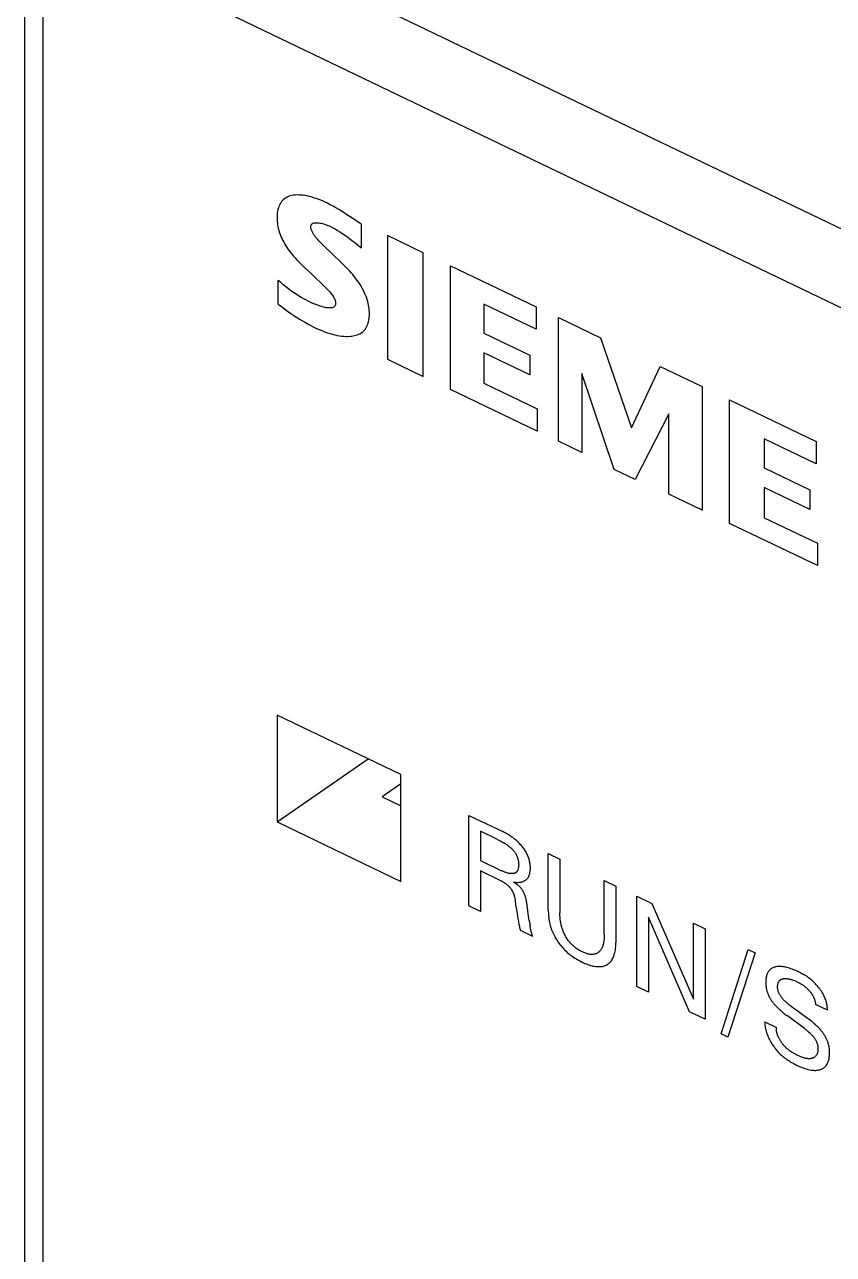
# Model space of a CAD drawing. Extents: x 0 to 420, y 0 to 297.
# Drawn here: x 150.88 to 166.93, y 151.48 to 175.9 of the extents above; entities that cross this region are included whole.
import ezdxf

# ---------------------------------------------------------------- set-up
doc = ezdxf.new("R2010")
doc.units = 0
doc.header["$LTSCALE"] = 23.1
doc.layers.add('40000_ISO', color=7, linetype='CONTINUOUS')

msp = doc.modelspace()

# ---------------------------------------------------------------- linework, layer by layer
at = {"layer": '40000_ISO', "color": 7, "linetype": 'CONTINUOUS'}
for p, q in [((151.879, 179.159), (205.29, 153.486)), ((150.879, 178.343), (150.879, 143.233)), ((151.239, 177.899), (151.239, 142.789)), ((151.239, 177.899), (204.65, 152.225)), ((156.033, 172.444), (156.013, 172.427)), ((156.055, 172.46), (156.033, 172.444)), ((156.079, 172.473), (156.055, 172.46)), ((156.104, 172.485), (156.079, 172.473)), ((156.13, 172.495), (156.104, 172.485)), ((156.157, 172.503), (156.13, 172.495)), ((156.185, 172.51), (156.157, 172.503)), ((156.214, 172.515), (156.185, 172.51)), ((156.251, 172.519), (156.214, 172.515)), ((156.289, 172.521), (156.251, 172.519)), ((156.328, 172.52), (156.289, 172.521)), ((156.368, 172.518), (156.328, 172.52)), ((156.408, 172.514), (156.368, 172.518)), ((156.452, 172.507), (156.408, 172.514)), ((156.497, 172.498), (156.452, 172.507)), ((156.542, 172.487), (156.497, 172.498)), ((156.588, 172.475), (156.542, 172.487)), ((156.634, 172.46), (156.588, 172.475)), ((156.685, 172.443), (156.634, 172.46)), ((156.737, 172.424), (156.685, 172.443)), ((155.899, 172.2), (155.894, 172.167)), ((155.906, 172.232), (155.899, 172.2)), ((155.914, 172.263), (155.906, 172.232)), ((155.925, 172.293), (155.914, 172.263)), ((155.936, 172.319), (155.925, 172.293)), ((155.948, 172.343), (155.936, 172.319)), ((155.962, 172.367), (155.948, 172.343)), ((155.978, 172.389), (155.962, 172.367)), ((155.995, 172.409), (155.978, 172.389)), ((156.013, 172.427), (155.995, 172.409)), ((156.788, 172.403), (156.737, 172.424)), ((156.84, 172.38), (156.788, 172.403)), ((156.892, 172.355), (156.84, 172.38)), ((156.945, 172.327), (156.892, 172.355)), ((156.999, 172.298), (156.945, 172.327)), ((157.052, 172.267), (156.999, 172.298)), ((157.127, 172.223), (157.052, 172.267)), ((157.201, 172.176), (157.127, 172.223)), ((155.889, 172.097), (155.888, 172.061)), ((155.888, 172.061), (155.889, 172.028)), ((155.891, 172.132), (155.889, 172.097)), ((155.889, 172.028), (155.891, 171.995)), ((155.894, 172.167), (155.891, 172.132)), ((155.891, 171.995), (155.895, 171.961)), ((155.895, 171.961), (155.899, 171.927)), ((156.575, 171.94), (156.583, 171.948)), ((156.583, 171.948), (156.593, 171.955)), ((156.593, 171.955), (156.603, 171.96)), ((156.603, 171.96), (156.615, 171.964)), ((156.615, 171.964), (156.627, 171.967)), ((156.627, 171.967), (156.648, 171.969)), ((156.648, 171.969), (156.669, 171.97)), ((156.669, 171.97), (156.691, 171.969)), ((156.691, 171.969), (156.714, 171.967)), ((156.714, 171.967), (156.739, 171.963)), ((156.739, 171.963), (156.764, 171.958)), ((156.764, 171.958), (156.789, 171.952)), ((156.789, 171.952), (156.815, 171.945)), ((156.815, 171.945), (156.842, 171.937)), ((157.275, 172.129), (157.201, 172.176)), ((157.37, 172.066), (157.275, 172.129)), ((157.561, 171.939), (157.37, 172.066)), ((155.899, 171.927), (155.905, 171.893)), ((155.905, 171.893), (155.913, 171.858)), ((155.913, 171.858), (155.922, 171.823)), ((155.922, 171.823), (155.932, 171.788)), ((155.932, 171.788), (155.944, 171.753)), ((155.944, 171.753), (155.957, 171.719)), ((155.957, 171.719), (155.972, 171.684)), ((156.557, 171.886), (156.558, 171.898)), ((156.558, 171.871), (156.557, 171.886)), ((156.558, 171.898), (156.56, 171.91)), ((156.561, 171.857), (156.558, 171.871)), ((156.56, 171.91), (156.564, 171.921)), ((156.565, 171.842), (156.561, 171.857)), ((156.564, 171.921), (156.569, 171.931)), ((156.57, 171.826), (156.565, 171.842)), ((156.569, 171.931), (156.575, 171.94)), ((156.576, 171.811), (156.57, 171.826)), ((156.583, 171.795), (156.576, 171.811)), ((156.591, 171.78), (156.583, 171.795)), ((156.605, 171.755), (156.591, 171.78)), ((156.621, 171.731), (156.605, 171.755)), ((156.637, 171.708), (156.621, 171.731)), ((156.654, 171.685), (156.637, 171.708)), ((156.842, 171.937), (156.868, 171.928)), ((156.868, 171.928), (156.895, 171.917)), ((156.895, 171.917), (156.923, 171.905)), ((156.923, 171.905), (156.95, 171.892)), ((156.95, 171.892), (156.996, 171.87)), ((156.996, 171.87), (157.042, 171.845)), ((157.042, 171.845), (157.087, 171.818)), ((157.087, 171.818), (157.133, 171.79)), ((157.133, 171.79), (157.184, 171.757)), ((157.184, 171.757), (157.235, 171.722)), ((157.235, 171.722), (157.286, 171.686)), ((157.561, 171.939), (157.561, 171.469)), ((158.077, 171.717), (158.077, 169.261)), ((158.79, 171.374), (158.077, 171.717)), ((155.972, 171.684), (155.987, 171.649)), ((155.987, 171.649), (156.004, 171.615)), ((156.004, 171.615), (156.022, 171.581)), ((156.022, 171.581), (156.043, 171.544)), ((156.043, 171.544), (156.065, 171.508)), ((156.065, 171.508), (156.088, 171.472)), ((156.088, 171.472), (156.112, 171.437)), ((156.673, 171.663), (156.654, 171.685)), ((156.691, 171.642), (156.673, 171.663)), ((156.723, 171.606), (156.691, 171.642)), ((156.757, 171.571), (156.723, 171.606)), ((156.79, 171.537), (156.757, 171.571)), ((156.824, 171.504), (156.79, 171.537)), ((156.858, 171.47), (156.824, 171.504)), ((156.943, 171.389), (156.858, 171.47)), ((157.286, 171.686), (157.336, 171.649)), ((157.336, 171.649), (157.393, 171.606)), ((157.393, 171.606), (157.449, 171.561)), ((157.449, 171.561), (157.505, 171.515)), ((157.505, 171.515), (157.561, 171.469)), ((156.112, 171.437), (156.137, 171.403)), ((156.137, 171.403), (156.163, 171.369)), ((156.163, 171.369), (156.189, 171.336)), ((156.189, 171.336), (156.217, 171.304)), ((156.217, 171.304), (156.245, 171.272)), ((156.245, 171.272), (156.274, 171.241)), ((156.274, 171.241), (156.303, 171.211)), ((156.303, 171.211), (156.365, 171.148)), ((157.028, 171.308), (156.943, 171.389)), ((157.113, 171.227), (157.028, 171.308)), ((157.176, 171.165), (157.113, 171.227)), ((158.79, 168.918), (158.79, 171.374)), ((156.365, 171.148), (156.428, 171.087)), ((156.428, 171.087), (156.491, 171.026)), ((156.491, 171.026), (156.577, 170.945)), ((157.238, 171.102), (157.176, 171.165)), ((157.3, 171.038), (157.238, 171.102)), ((157.331, 171.005), (157.3, 171.038)), ((157.361, 170.972), (157.331, 171.005)), ((157.391, 170.938), (157.361, 170.972)), ((159.331, 168.658), (159.331, 171.114)), ((159.331, 171.114), (161.028, 170.298)), ((155.913, 170.353), (155.913, 170.824)), ((155.963, 170.78), (155.913, 170.824)), ((156.013, 170.737), (155.963, 170.78)), ((156.063, 170.696), (156.013, 170.737)), ((156.577, 170.945), (156.664, 170.864)), ((156.664, 170.864), (156.751, 170.783)), ((156.751, 170.783), (156.785, 170.75)), ((156.785, 170.75), (156.819, 170.717)), ((157.42, 170.904), (157.391, 170.938)), ((157.451, 170.865), (157.42, 170.904)), ((157.481, 170.824), (157.451, 170.865)), ((157.509, 170.783), (157.481, 170.824)), ((157.537, 170.741), (157.509, 170.783)), ((157.563, 170.698), (157.537, 170.741)), ((156.114, 170.656), (156.063, 170.696)), ((156.164, 170.619), (156.114, 170.656)), ((156.215, 170.583), (156.164, 170.619)), ((156.266, 170.549), (156.215, 170.583)), ((156.317, 170.516), (156.266, 170.549)), ((156.368, 170.486), (156.317, 170.516)), ((156.419, 170.457), (156.368, 170.486)), ((156.819, 170.717), (156.852, 170.684)), ((156.852, 170.684), (156.885, 170.649)), ((156.885, 170.649), (156.918, 170.614)), ((156.918, 170.614), (156.934, 170.596)), ((156.934, 170.596), (156.949, 170.577)), ((156.949, 170.577), (156.965, 170.558)), ((156.965, 170.558), (156.979, 170.539)), ((156.979, 170.539), (156.993, 170.519)), ((156.993, 170.519), (157.006, 170.499)), ((157.006, 170.499), (157.018, 170.478)), ((157.018, 170.478), (157.026, 170.463)), ((157.587, 170.654), (157.563, 170.698)), ((157.608, 170.613), (157.587, 170.654)), ((157.627, 170.572), (157.608, 170.613)), ((157.645, 170.53), (157.627, 170.572)), ((157.661, 170.489), (157.645, 170.53)), ((157.675, 170.447), (157.661, 170.489)), ((155.913, 170.353), (155.974, 170.306)), ((155.974, 170.306), (156.036, 170.259)), ((156.036, 170.259), (156.098, 170.213)), ((156.47, 170.43), (156.419, 170.457)), ((156.521, 170.404), (156.47, 170.43)), ((156.56, 170.386), (156.521, 170.404)), ((156.6, 170.368), (156.56, 170.386)), ((156.639, 170.351), (156.6, 170.368)), ((156.675, 170.337), (156.639, 170.351)), ((156.71, 170.324), (156.675, 170.337)), ((156.746, 170.312), (156.71, 170.324)), ((156.777, 170.303), (156.746, 170.312)), ((156.809, 170.294), (156.777, 170.303)), ((156.84, 170.287), (156.809, 170.294)), ((156.864, 170.282), (156.84, 170.287)), ((156.888, 170.279), (156.864, 170.282)), ((156.912, 170.277), (156.888, 170.279)), ((156.935, 170.276), (156.912, 170.277)), ((156.957, 170.277), (156.935, 170.276)), ((156.971, 170.279), (156.957, 170.277)), ((156.984, 170.282), (156.971, 170.279)), ((156.996, 170.286), (156.984, 170.282)), ((157.008, 170.291), (156.996, 170.286)), ((157.019, 170.298), (157.008, 170.291)), ((157.028, 170.307), (157.019, 170.298)), ((157.026, 170.463), (157.033, 170.448)), ((157.035, 170.315), (157.028, 170.307)), ((157.033, 170.448), (157.039, 170.432)), ((157.041, 170.325), (157.035, 170.315)), ((157.039, 170.432), (157.044, 170.417)), ((157.046, 170.336), (157.041, 170.325)), ((157.044, 170.417), (157.048, 170.403)), ((157.049, 170.348), (157.046, 170.336)), ((157.048, 170.403), (157.05, 170.388)), ((157.051, 170.361), (157.049, 170.348)), ((157.05, 170.388), (157.052, 170.374)), ((157.052, 170.374), (157.051, 170.361)), ((157.687, 170.406), (157.675, 170.447)), ((157.696, 170.37), (157.687, 170.406)), ((157.704, 170.334), (157.696, 170.37)), ((157.71, 170.298), (157.704, 170.334)), ((157.715, 170.263), (157.71, 170.298)), ((157.718, 170.228), (157.715, 170.263)), ((159.995, 170.351), (159.995, 169.776)), ((161.028, 169.854), (159.995, 170.351)), ((161.028, 170.298), (161.028, 169.854)), ((156.098, 170.213), (156.16, 170.169)), ((156.16, 170.169), (156.219, 170.129)), ((156.219, 170.129), (156.277, 170.091)), ((156.277, 170.091), (156.336, 170.053)), ((156.336, 170.053), (156.395, 170.018)), ((156.395, 170.018), (156.45, 169.985)), ((157.697, 169.978), (157.705, 170.006)), ((157.705, 170.006), (157.71, 170.035)), ((157.71, 170.035), (157.715, 170.065)), ((157.715, 170.065), (157.718, 170.096)), ((157.72, 170.193), (157.718, 170.228)), ((157.718, 170.096), (157.72, 170.127)), ((157.72, 170.159), (157.72, 170.193)), ((157.72, 170.127), (157.72, 170.159)), ((161.471, 167.629), (161.471, 170.085)), ((161.471, 170.085), (162.307, 169.684)), ((156.45, 169.985), (156.505, 169.955)), ((156.505, 169.955), (156.56, 169.926)), ((156.56, 169.926), (156.616, 169.898)), ((156.616, 169.898), (156.67, 169.872)), ((156.67, 169.872), (156.725, 169.848)), ((156.725, 169.848), (156.779, 169.826)), ((156.779, 169.826), (156.833, 169.805)), ((156.833, 169.805), (156.888, 169.786)), ((156.888, 169.786), (156.937, 169.77)), ((156.937, 169.77), (156.986, 169.756)), ((156.986, 169.756), (157.034, 169.744)), ((157.48, 169.743), (157.505, 169.753)), ((157.505, 169.753), (157.53, 169.764)), ((157.53, 169.764), (157.553, 169.778)), ((157.553, 169.778), (157.575, 169.794)), ((157.575, 169.794), (157.596, 169.811)), ((157.596, 169.811), (157.616, 169.831)), ((157.616, 169.831), (157.634, 169.852)), ((157.634, 169.852), (157.651, 169.875)), ((157.651, 169.875), (157.666, 169.9)), ((157.666, 169.9), (157.679, 169.926)), ((157.679, 169.926), (157.689, 169.952)), ((157.689, 169.952), (157.697, 169.978)), ((159.995, 169.776), (160.905, 169.338)), ((157.034, 169.744), (157.082, 169.733)), ((157.082, 169.733), (157.13, 169.725)), ((157.13, 169.725), (157.174, 169.719)), ((157.174, 169.719), (157.217, 169.715)), ((157.217, 169.715), (157.26, 169.713)), ((157.26, 169.713), (157.302, 169.713)), ((157.302, 169.713), (157.343, 169.715)), ((157.343, 169.715), (157.372, 169.718)), ((157.372, 169.718), (157.4, 169.722)), ((157.4, 169.722), (157.427, 169.727)), ((157.427, 169.727), (157.454, 169.734)), ((157.454, 169.734), (157.48, 169.743)), ((162.307, 169.684), (162.922, 167.899)), ((158.077, 169.261), (158.79, 168.918)), ((159.995, 169.384), (159.995, 168.783)), ((160.905, 168.946), (159.995, 169.384)), ((160.905, 169.338), (160.905, 168.946)), ((162.922, 167.899), (163.488, 169.116)), ((163.488, 169.116), (164.324, 168.714)), ((159.995, 168.783), (161.053, 168.275)), ((161.938, 168.972), (161.938, 167.405)), ((162.578, 167.071), (161.938, 168.972)), ((161.053, 167.83), (159.331, 168.658)), ((164.324, 168.714), (164.324, 166.258)), ((164.865, 165.998), (164.865, 168.454)), ((164.865, 168.454), (166.586, 167.627)), ((161.053, 168.275), (161.053, 167.83)), ((163.66, 168.171), (162.996, 166.87)), ((163.66, 166.577), (163.66, 168.171)), ((161.938, 167.405), (161.471, 167.629)), ((165.553, 167.679), (165.553, 167.104)), ((166.586, 167.183), (165.553, 167.679)), ((166.586, 167.627), (166.586, 167.183)), ((162.996, 166.87), (162.578, 167.071)), ((165.553, 167.104), (166.463, 166.667)), ((164.324, 166.258), (163.66, 166.577)), ((165.553, 166.712), (165.553, 166.111)), ((166.463, 166.275), (165.553, 166.712)), ((166.463, 166.667), (166.463, 166.275)), ((165.553, 166.111), (166.611, 165.603)), ((166.611, 165.159), (164.865, 165.998)), ((166.611, 165.603), (166.611, 165.159)), ((155.889, 162.192), (155.889, 160.069)), ((158.348, 161.01), (155.889, 162.192)), ((155.889, 160.069), (157.697, 161.323)), ((158.348, 158.887), (158.348, 161.01)), ((158.348, 160.827), (157.975, 160.568)), ((157.975, 160.568), (158.348, 160.389)), ((155.889, 160.069), (158.348, 158.887)), ((159.693, 158.404), (159.693, 160.2)), ((159.693, 160.2), (160.366, 159.876)), ((159.924, 159.885), (159.924, 159.301)), ((160.265, 159.721), (159.924, 159.885)), ((160.39, 159.864), (160.366, 159.876)), ((160.415, 159.852), (160.39, 159.864)), ((160.439, 159.838), (160.415, 159.852)), ((160.464, 159.825), (160.439, 159.838)), ((160.488, 159.81), (160.464, 159.825)), ((160.512, 159.795), (160.488, 159.81)), ((160.53, 159.783), (160.512, 159.795)), ((160.549, 159.77), (160.53, 159.783)), ((160.567, 159.757), (160.549, 159.77)), ((160.585, 159.743), (160.567, 159.757)), ((160.603, 159.729), (160.585, 159.743)), ((160.265, 159.721), (160.285, 159.711)), ((160.285, 159.711), (160.305, 159.702)), ((160.305, 159.702), (160.324, 159.691)), ((160.324, 159.691), (160.344, 159.681)), ((160.344, 159.681), (160.364, 159.67)), ((160.364, 159.67), (160.383, 159.659)), ((160.383, 159.659), (160.399, 159.649)), ((160.399, 159.649), (160.415, 159.639)), ((160.415, 159.639), (160.431, 159.629)), ((160.431, 159.629), (160.447, 159.618)), ((160.447, 159.618), (160.463, 159.607)), ((160.463, 159.607), (160.479, 159.595)), ((160.479, 159.595), (160.49, 159.587)), ((160.49, 159.587), (160.501, 159.578)), ((160.501, 159.578), (160.511, 159.569)), ((160.511, 159.569), (160.522, 159.56)), ((160.522, 159.56), (160.533, 159.551)), ((160.533, 159.551), (160.543, 159.541)), ((160.543, 159.541), (160.553, 159.531)), ((160.553, 159.531), (160.562, 159.521)), ((160.562, 159.521), (160.571, 159.511)), ((160.571, 159.511), (160.58, 159.501)), ((160.58, 159.501), (160.588, 159.491)), ((160.588, 159.491), (160.596, 159.48)), ((160.621, 159.715), (160.603, 159.729)), ((160.638, 159.7), (160.621, 159.715)), ((160.654, 159.685), (160.638, 159.7)), ((160.67, 159.671), (160.654, 159.685)), ((160.685, 159.656), (160.67, 159.671)), ((160.701, 159.64), (160.685, 159.656)), ((160.716, 159.624), (160.701, 159.64)), ((160.73, 159.608), (160.716, 159.624)), ((160.745, 159.591), (160.73, 159.608)), ((160.758, 159.575), (160.745, 159.591)), ((160.771, 159.558), (160.758, 159.575)), ((160.784, 159.541), (160.771, 159.558)), ((160.796, 159.524), (160.784, 159.541)), ((160.807, 159.506), (160.796, 159.524)), ((160.819, 159.489), (160.807, 159.506)), ((160.829, 159.471), (160.819, 159.489)), ((159.924, 159.301), (160.34, 159.101)), ((160.596, 159.48), (160.604, 159.469)), ((160.604, 159.469), (160.612, 159.458)), ((160.612, 159.458), (160.619, 159.447)), ((160.619, 159.447), (160.626, 159.435)), ((160.626, 159.435), (160.632, 159.424)), ((160.632, 159.424), (160.638, 159.412)), ((160.638, 159.412), (160.643, 159.4)), ((160.643, 159.4), (160.649, 159.389)), ((160.649, 159.389), (160.654, 159.377)), ((160.654, 159.377), (160.658, 159.365)), ((160.658, 159.365), (160.662, 159.353)), ((160.662, 159.353), (160.666, 159.341)), ((160.666, 159.341), (160.669, 159.329)), ((160.669, 159.329), (160.672, 159.316)), ((160.672, 159.316), (160.675, 159.303)), ((160.675, 159.303), (160.678, 159.29)), ((160.678, 159.29), (160.68, 159.277)), ((160.68, 159.277), (160.681, 159.264)), ((160.681, 159.264), (160.682, 159.251)), ((160.682, 159.251), (160.683, 159.238)), ((160.839, 159.452), (160.829, 159.471)), ((160.848, 159.434), (160.839, 159.452)), ((160.857, 159.416), (160.848, 159.434)), ((160.865, 159.398), (160.857, 159.416)), ((160.872, 159.379), (160.865, 159.398)), ((160.879, 159.361), (160.872, 159.379)), ((160.885, 159.342), (160.879, 159.361)), ((160.891, 159.324), (160.885, 159.342)), ((160.896, 159.306), (160.891, 159.324)), ((160.901, 159.286), (160.896, 159.306)), ((160.905, 159.266), (160.901, 159.286)), ((160.908, 159.246), (160.905, 159.266)), ((160.911, 159.227), (160.908, 159.246)), ((161.271, 158.322), (161.271, 159.441)), ((161.271, 159.441), (161.502, 159.33)), ((161.502, 159.33), (161.502, 158.265)), ((159.924, 159.097), (159.924, 158.293)), ((160.305, 158.914), (159.924, 159.097)), ((160.353, 159.095), (160.34, 159.101)), ((160.367, 159.089), (160.353, 159.095)), ((160.38, 159.083), (160.367, 159.089)), ((160.394, 159.077), (160.38, 159.083)), ((160.407, 159.072), (160.394, 159.077)), ((160.42, 159.067), (160.407, 159.072)), ((160.434, 159.062), (160.42, 159.067)), ((160.447, 159.058), (160.434, 159.062)), ((160.46, 159.054), (160.447, 159.058)), ((160.473, 159.051), (160.46, 159.054)), ((160.486, 159.048), (160.473, 159.051)), ((160.499, 159.046), (160.486, 159.048)), ((160.512, 159.044), (160.499, 159.046)), ((160.525, 159.043), (160.512, 159.044)), ((160.534, 159.042), (160.525, 159.043)), ((160.543, 159.042), (160.534, 159.042)), ((160.553, 159.042), (160.543, 159.042)), ((160.562, 159.043), (160.553, 159.042)), ((160.57, 159.044), (160.562, 159.043)), ((160.579, 159.045), (160.57, 159.044)), ((160.587, 159.047), (160.579, 159.045)), ((160.596, 159.049), (160.587, 159.047)), ((160.604, 159.052), (160.596, 159.049)), ((160.611, 159.055), (160.604, 159.052)), ((160.618, 159.059), (160.611, 159.055)), ((160.625, 159.063), (160.618, 159.059)), ((160.632, 159.067), (160.625, 159.063)), ((160.638, 159.072), (160.632, 159.067)), ((160.644, 159.078), (160.638, 159.072)), ((160.649, 159.084), (160.644, 159.078)), ((160.654, 159.09), (160.649, 159.084)), ((160.658, 159.097), (160.654, 159.09)), ((160.662, 159.104), (160.658, 159.097)), ((160.665, 159.112), (160.662, 159.104)), ((160.669, 159.12), (160.665, 159.112)), ((160.672, 159.128), (160.669, 159.12)), ((160.674, 159.137), (160.672, 159.128)), ((160.676, 159.145), (160.674, 159.137)), ((160.678, 159.155), (160.676, 159.145)), ((160.68, 159.164), (160.678, 159.155)), ((160.681, 159.173), (160.68, 159.164)), ((160.682, 159.183), (160.681, 159.173)), ((160.683, 159.193), (160.682, 159.183)), ((160.683, 159.238), (160.684, 159.226)), ((160.684, 159.213), (160.683, 159.203)), ((160.683, 159.203), (160.683, 159.193)), ((160.684, 159.226), (160.684, 159.213)), ((160.888, 158.998), (160.893, 159.011)), ((160.893, 159.011), (160.897, 159.024)), ((160.897, 159.024), (160.902, 159.038)), ((160.902, 159.038), (160.905, 159.053)), ((160.905, 159.053), (160.908, 159.069)), ((160.908, 159.069), (160.911, 159.085)), ((160.912, 159.208), (160.911, 159.227)), ((160.911, 159.085), (160.913, 159.101)), ((160.914, 159.189), (160.912, 159.208)), ((160.913, 159.101), (160.914, 159.118)), ((160.915, 159.17), (160.914, 159.189)), ((160.914, 159.118), (160.915, 159.134)), ((160.915, 159.152), (160.915, 159.17)), ((160.915, 159.134), (160.915, 159.152)), ((160.305, 158.914), (160.316, 158.908)), ((160.316, 158.908), (160.327, 158.903)), ((160.327, 158.903), (160.338, 158.897)), ((160.338, 158.897), (160.35, 158.891)), ((160.35, 158.891), (160.361, 158.885)), ((160.361, 158.885), (160.372, 158.878)), ((160.372, 158.878), (160.383, 158.872)), ((160.383, 158.872), (160.394, 158.865)), ((160.394, 158.865), (160.403, 158.859)), ((160.403, 158.859), (160.412, 158.853)), ((160.412, 158.853), (160.422, 158.846)), ((160.422, 158.846), (160.431, 158.84)), ((160.431, 158.84), (160.44, 158.833)), ((160.44, 158.833), (160.449, 158.826)), ((160.449, 158.826), (160.458, 158.818)), ((160.458, 158.818), (160.466, 158.811)), ((160.466, 158.811), (160.473, 158.805)), ((160.473, 158.805), (160.479, 158.799)), ((160.479, 158.799), (160.486, 158.793)), ((160.486, 158.793), (160.492, 158.786)), ((160.492, 158.786), (160.498, 158.78)), ((160.498, 158.78), (160.504, 158.773)), ((160.504, 158.773), (160.51, 158.767)), ((160.51, 158.767), (160.516, 158.76)), ((160.516, 158.76), (160.522, 158.752)), ((160.594, 158.867), (160.581, 158.876)), ((160.581, 158.876), (160.597, 158.873)), ((160.608, 158.858), (160.594, 158.867)), ((160.597, 158.873), (160.613, 158.871)), ((160.622, 158.849), (160.608, 158.858)), ((160.613, 158.871), (160.63, 158.87)), ((160.636, 158.84), (160.622, 158.849)), ((160.63, 158.87), (160.646, 158.869)), ((160.649, 158.83), (160.636, 158.84)), ((160.646, 158.869), (160.661, 158.868)), ((160.659, 158.822), (160.649, 158.83)), ((160.668, 158.815), (160.659, 158.822)), ((160.661, 158.868), (160.676, 158.869)), ((160.677, 158.807), (160.668, 158.815)), ((160.676, 158.869), (160.69, 158.87)), ((160.687, 158.799), (160.677, 158.807)), ((160.696, 158.791), (160.687, 158.799)), ((160.69, 158.87), (160.705, 158.871)), ((160.705, 158.782), (160.696, 158.791)), ((160.705, 158.871), (160.718, 158.873)), ((160.712, 158.774), (160.705, 158.782)), ((160.72, 158.767), (160.712, 158.774)), ((160.718, 158.873), (160.732, 158.875)), ((160.727, 158.759), (160.72, 158.767)), ((160.734, 158.75), (160.727, 158.759)), ((160.732, 158.875), (160.745, 158.878)), ((160.745, 158.878), (160.758, 158.882)), ((160.758, 158.882), (160.77, 158.886)), ((160.77, 158.886), (160.782, 158.891)), ((160.782, 158.891), (160.794, 158.897)), ((160.794, 158.897), (160.805, 158.903)), ((160.805, 158.903), (160.816, 158.91)), ((160.816, 158.91), (160.826, 158.917)), ((160.826, 158.917), (160.836, 158.925)), ((160.836, 158.925), (160.845, 158.934)), ((160.845, 158.934), (160.854, 158.943)), ((160.854, 158.943), (160.861, 158.953)), ((160.861, 158.953), (160.869, 158.963)), ((160.869, 158.963), (160.876, 158.974)), ((160.876, 158.974), (160.882, 158.986)), ((160.882, 158.986), (160.888, 158.998)), ((162.383, 157.841), (162.383, 158.907)), ((162.383, 158.907), (162.613, 158.796)), ((162.613, 158.796), (162.613, 157.677)), ((160.522, 158.752), (160.527, 158.745)), ((160.527, 158.745), (160.533, 158.737)), ((160.533, 158.737), (160.538, 158.729)), ((160.538, 158.729), (160.543, 158.722)), ((160.543, 158.722), (160.548, 158.714)), ((160.548, 158.714), (160.553, 158.705)), ((160.553, 158.705), (160.557, 158.697)), ((160.557, 158.697), (160.561, 158.689)), ((160.561, 158.689), (160.565, 158.681)), ((160.565, 158.681), (160.57, 158.671)), ((160.57, 158.671), (160.574, 158.662)), ((160.574, 158.662), (160.578, 158.652)), ((160.578, 158.652), (160.582, 158.642)), ((160.582, 158.642), (160.585, 158.633)), ((160.585, 158.633), (160.589, 158.623)), ((160.589, 158.623), (160.592, 158.614)), ((160.592, 158.614), (160.595, 158.604)), ((160.595, 158.604), (160.597, 158.594)), ((160.597, 158.594), (160.601, 158.582)), ((160.601, 158.582), (160.604, 158.569)), ((160.604, 158.569), (160.607, 158.556)), ((160.607, 158.556), (160.609, 158.544)), ((160.609, 158.544), (160.612, 158.531)), ((160.612, 158.531), (160.614, 158.519)), ((160.614, 158.519), (160.616, 158.506)), ((160.741, 158.742), (160.734, 158.75)), ((160.747, 158.733), (160.741, 158.742)), ((160.753, 158.724), (160.747, 158.733)), ((160.759, 158.715), (160.753, 158.724)), ((160.765, 158.706), (160.759, 158.715)), ((160.77, 158.697), (160.765, 158.706)), ((160.775, 158.688), (160.77, 158.697)), ((160.78, 158.678), (160.775, 158.688)), ((160.785, 158.668), (160.78, 158.678)), ((160.789, 158.659), (160.785, 158.668)), ((160.793, 158.649), (160.789, 158.659)), ((160.799, 158.635), (160.793, 158.649)), ((160.804, 158.622), (160.799, 158.635)), ((160.809, 158.608), (160.804, 158.622)), ((160.814, 158.594), (160.809, 158.608)), ((160.818, 158.581), (160.814, 158.594)), ((160.822, 158.567), (160.818, 158.581)), ((160.825, 158.554), (160.822, 158.567)), ((160.829, 158.54), (160.825, 158.554)), ((160.833, 158.521), (160.829, 158.54)), ((160.837, 158.502), (160.833, 158.521)), ((163.027, 156.801), (163.027, 158.597)), ((163.027, 158.597), (163.328, 158.452)), ((159.924, 158.293), (159.693, 158.404)), ((160.616, 158.506), (160.618, 158.494)), ((160.634, 158.372), (160.618, 158.494)), ((160.634, 158.372), (160.64, 158.331)), ((160.64, 158.331), (160.646, 158.289)), ((160.646, 158.289), (160.652, 158.248)), ((160.841, 158.482), (160.837, 158.502)), ((160.844, 158.463), (160.841, 158.482)), ((160.847, 158.444), (160.844, 158.463)), ((160.85, 158.425), (160.847, 158.444)), ((160.853, 158.406), (160.85, 158.425)), ((160.857, 158.37), (160.853, 158.406)), ((160.867, 158.298), (160.857, 158.37)), ((160.873, 158.249), (160.867, 158.298)), ((161.271, 158.322), (161.271, 158.292)), ((161.271, 158.292), (161.272, 158.262)), ((163.328, 158.452), (164.154, 156.55)), ((160.652, 158.248), (160.659, 158.206)), ((160.659, 158.206), (160.663, 158.178)), ((160.663, 158.178), (160.668, 158.151)), ((160.668, 158.151), (160.672, 158.123)), ((160.672, 158.123), (160.677, 158.095)), ((160.677, 158.095), (160.683, 158.067)), ((160.683, 158.067), (160.688, 158.039)), ((160.688, 158.039), (160.692, 158.018)), ((160.88, 158.2), (160.873, 158.249)), ((160.887, 158.156), (160.88, 158.2)), ((160.893, 158.112), (160.887, 158.156)), ((160.893, 158.112), (160.909, 158.011)), ((161.272, 158.262), (161.274, 158.231)), ((161.274, 158.231), (161.277, 158.199)), ((161.277, 158.199), (161.28, 158.168)), ((161.28, 158.168), (161.285, 158.136)), ((161.285, 158.136), (161.29, 158.103)), ((161.29, 158.103), (161.296, 158.075)), ((161.296, 158.075), (161.302, 158.046)), ((161.302, 158.046), (161.31, 158.017)), ((161.502, 158.239), (161.502, 158.265)), ((161.503, 158.212), (161.502, 158.239)), ((161.505, 158.186), (161.503, 158.212)), ((161.507, 158.159), (161.505, 158.186)), ((161.51, 158.132), (161.507, 158.159)), ((161.513, 158.104), (161.51, 158.132)), ((161.516, 158.084), (161.513, 158.104)), ((161.52, 158.063), (161.516, 158.084)), ((161.524, 158.042), (161.52, 158.063)), ((161.529, 158.02), (161.524, 158.042)), ((163.257, 158.18), (163.257, 156.69)), ((164.073, 156.298), (163.257, 158.18)), ((164.154, 156.55), (164.154, 158.056)), ((164.154, 158.056), (164.384, 157.945)), ((160.692, 158.018), (160.697, 157.997)), ((160.697, 157.997), (160.702, 157.976)), ((160.702, 157.976), (160.707, 157.955)), ((160.707, 157.955), (160.712, 157.934)), ((160.712, 157.934), (160.717, 157.912)), ((160.963, 157.794), (160.717, 157.912)), ((160.912, 157.996), (160.909, 158.011)), ((160.914, 157.98), (160.912, 157.996)), ((160.917, 157.965), (160.914, 157.98)), ((160.92, 157.949), (160.917, 157.965)), ((160.923, 157.933), (160.92, 157.949)), ((160.925, 157.924), (160.923, 157.933)), ((160.928, 157.914), (160.925, 157.924)), ((160.93, 157.904), (160.928, 157.914)), ((160.932, 157.895), (160.93, 157.904)), ((160.934, 157.885), (160.932, 157.895)), ((160.937, 157.875), (160.934, 157.885)), ((160.939, 157.866), (160.937, 157.875)), ((160.942, 157.856), (160.939, 157.866)), ((160.944, 157.848), (160.942, 157.856)), ((160.947, 157.841), (160.944, 157.848)), ((160.949, 157.833), (160.947, 157.841)), ((160.952, 157.825), (160.949, 157.833)), ((160.954, 157.818), (160.952, 157.825)), ((160.957, 157.81), (160.954, 157.818)), ((160.96, 157.802), (160.957, 157.81)), ((160.963, 157.794), (160.96, 157.802)), ((161.31, 158.017), (161.318, 157.988)), ((161.318, 157.988), (161.327, 157.958)), ((161.327, 157.958), (161.338, 157.929)), ((161.338, 157.929), (161.349, 157.9)), ((161.349, 157.9), (161.36, 157.872)), ((161.36, 157.872), (161.372, 157.845)), ((161.372, 157.845), (161.386, 157.818)), ((161.386, 157.818), (161.4, 157.791)), ((161.4, 157.791), (161.414, 157.764)), ((161.534, 157.999), (161.529, 158.02)), ((161.54, 157.978), (161.534, 157.999)), ((161.547, 157.956), (161.54, 157.978)), ((161.553, 157.937), (161.547, 157.956)), ((161.56, 157.917), (161.553, 157.937)), ((161.567, 157.898), (161.56, 157.917)), ((161.575, 157.878), (161.567, 157.898)), ((161.584, 157.859), (161.575, 157.878)), ((161.593, 157.84), (161.584, 157.859)), ((161.603, 157.82), (161.593, 157.84)), ((161.612, 157.803), (161.603, 157.82)), ((161.622, 157.785), (161.612, 157.803)), ((161.632, 157.768), (161.622, 157.785)), ((162.382, 157.79), (162.38, 157.765)), ((162.383, 157.841), (162.382, 157.816)), ((162.382, 157.816), (162.382, 157.79)), ((164.384, 157.945), (164.384, 156.149)), ((161.414, 157.764), (161.43, 157.738)), ((161.43, 157.738), (161.446, 157.712)), ((161.446, 157.712), (161.463, 157.686)), ((161.463, 157.686), (161.481, 157.661)), ((161.481, 157.661), (161.5, 157.636)), ((161.5, 157.636), (161.519, 157.612)), ((161.519, 157.612), (161.538, 157.589)), ((161.538, 157.589), (161.559, 157.566)), ((161.559, 157.566), (161.579, 157.544)), ((161.579, 157.544), (161.602, 157.521)), ((161.643, 157.751), (161.632, 157.768)), ((161.655, 157.734), (161.643, 157.751)), ((161.666, 157.717), (161.655, 157.734)), ((161.678, 157.701), (161.666, 157.717)), ((161.691, 157.685), (161.678, 157.701)), ((161.704, 157.67), (161.691, 157.685)), ((161.718, 157.655), (161.704, 157.67)), ((161.731, 157.64), (161.718, 157.655)), ((161.746, 157.626), (161.731, 157.64)), ((161.76, 157.613), (161.746, 157.626)), ((161.775, 157.6), (161.76, 157.613)), ((161.789, 157.587), (161.775, 157.6)), ((161.804, 157.575), (161.789, 157.587)), ((161.821, 157.562), (161.804, 157.575)), ((161.839, 157.55), (161.821, 157.562)), ((161.856, 157.539), (161.839, 157.55)), ((161.873, 157.528), (161.856, 157.539)), ((162.318, 157.537), (162.31, 157.525)), ((162.325, 157.549), (162.318, 157.537)), ((162.332, 157.562), (162.325, 157.549)), ((162.338, 157.575), (162.332, 157.562)), ((162.345, 157.59), (162.338, 157.575)), ((162.351, 157.606), (162.345, 157.59)), ((162.356, 157.622), (162.351, 157.606)), ((162.361, 157.639), (162.356, 157.622)), ((162.365, 157.656), (162.361, 157.639)), ((162.368, 157.673), (162.365, 157.656)), ((162.372, 157.691), (162.368, 157.673)), ((162.375, 157.715), (162.372, 157.691)), ((162.378, 157.74), (162.375, 157.715)), ((162.38, 157.765), (162.378, 157.74)), ((162.603, 157.532), (162.607, 157.56)), ((162.607, 157.56), (162.609, 157.589)), ((162.609, 157.589), (162.611, 157.618)), ((162.611, 157.618), (162.612, 157.647)), ((162.612, 157.647), (162.613, 157.677)), ((164.699, 155.862), (165.237, 157.535)), ((165.237, 157.535), (165.374, 157.469)), ((161.602, 157.521), (161.625, 157.5)), ((161.625, 157.5), (161.648, 157.479)), ((161.648, 157.479), (161.672, 157.458)), ((161.672, 157.458), (161.696, 157.439)), ((161.696, 157.439), (161.72, 157.42)), ((161.72, 157.42), (161.745, 157.402)), ((161.745, 157.402), (161.772, 157.383)), ((161.772, 157.383), (161.8, 157.365)), ((161.8, 157.365), (161.828, 157.348)), ((161.828, 157.348), (161.857, 157.331)), ((161.857, 157.331), (161.885, 157.316)), ((161.89, 157.518), (161.873, 157.528)), ((161.885, 157.316), (161.913, 157.301)), ((161.908, 157.508), (161.89, 157.518)), ((161.925, 157.499), (161.908, 157.508)), ((161.913, 157.301), (161.942, 157.287)), ((161.943, 157.49), (161.925, 157.499)), ((161.961, 157.482), (161.943, 157.49)), ((161.978, 157.474), (161.961, 157.482)), ((161.996, 157.467), (161.978, 157.474)), ((162.013, 157.461), (161.996, 157.467)), ((162.03, 157.455), (162.013, 157.461)), ((162.048, 157.45), (162.03, 157.455)), ((162.065, 157.445), (162.048, 157.45)), ((162.082, 157.442), (162.065, 157.445)), ((162.097, 157.439), (162.082, 157.442)), ((162.112, 157.438), (162.097, 157.439)), ((162.126, 157.436), (162.112, 157.438)), ((162.141, 157.436), (162.126, 157.436)), ((162.155, 157.437), (162.141, 157.436)), ((162.169, 157.438), (162.155, 157.437)), ((162.182, 157.44), (162.169, 157.438)), ((162.195, 157.443), (162.182, 157.44)), ((162.208, 157.447), (162.195, 157.443)), ((162.22, 157.451), (162.208, 157.447)), ((162.232, 157.456), (162.22, 157.451)), ((162.243, 157.462), (162.232, 157.456)), ((162.254, 157.469), (162.243, 157.462)), ((162.264, 157.476), (162.254, 157.469)), ((162.274, 157.485), (162.264, 157.476)), ((162.283, 157.493), (162.274, 157.485)), ((162.293, 157.503), (162.283, 157.493)), ((162.302, 157.514), (162.293, 157.503)), ((162.31, 157.525), (162.302, 157.514)), ((162.498, 157.283), (162.511, 157.298)), ((162.511, 157.298), (162.523, 157.313)), ((162.523, 157.313), (162.535, 157.33)), ((162.535, 157.33), (162.546, 157.348)), ((162.546, 157.348), (162.556, 157.368)), ((162.556, 157.368), (162.565, 157.388)), ((162.565, 157.388), (162.574, 157.409)), ((162.574, 157.409), (162.581, 157.431)), ((162.581, 157.431), (162.588, 157.454)), ((162.588, 157.454), (162.593, 157.477)), ((162.593, 157.477), (162.599, 157.504)), ((162.599, 157.504), (162.603, 157.532)), ((165.374, 157.469), (164.836, 155.797)), ((161.942, 157.287), (161.97, 157.274)), ((161.97, 157.274), (161.999, 157.261)), ((161.999, 157.261), (162.027, 157.25)), ((162.027, 157.25), (162.055, 157.239)), ((162.055, 157.239), (162.083, 157.229)), ((162.083, 157.229), (162.111, 157.22)), ((162.111, 157.22), (162.139, 157.213)), ((162.139, 157.213), (162.163, 157.207)), ((162.163, 157.207), (162.188, 157.202)), ((162.188, 157.202), (162.212, 157.199)), ((162.212, 157.199), (162.235, 157.196)), ((162.235, 157.196), (162.259, 157.195)), ((162.259, 157.195), (162.282, 157.195)), ((162.282, 157.195), (162.304, 157.196)), ((162.304, 157.196), (162.325, 157.198)), ((162.325, 157.198), (162.345, 157.201)), ((162.345, 157.201), (162.365, 157.206)), ((162.365, 157.206), (162.384, 157.211)), ((162.384, 157.211), (162.402, 157.218)), ((162.402, 157.218), (162.42, 157.226)), ((162.42, 157.226), (162.437, 157.235)), ((162.437, 157.235), (162.454, 157.246)), ((162.454, 157.246), (162.469, 157.257)), ((162.469, 157.257), (162.484, 157.27)), ((162.484, 157.27), (162.498, 157.283)), ((165.615, 157.053), (165.609, 157.037)), ((165.621, 157.067), (165.615, 157.053)), ((165.629, 157.081), (165.621, 157.067)), ((165.637, 157.094), (165.629, 157.081)), ((165.645, 157.107), (165.637, 157.094)), ((165.655, 157.119), (165.645, 157.107)), ((165.665, 157.13), (165.655, 157.119)), ((165.676, 157.14), (165.665, 157.13)), ((165.688, 157.149), (165.676, 157.14)), ((165.7, 157.158), (165.688, 157.149)), ((165.713, 157.166), (165.7, 157.158)), ((165.727, 157.173), (165.713, 157.166)), ((165.741, 157.179), (165.727, 157.173)), ((165.756, 157.184), (165.741, 157.179)), ((165.771, 157.188), (165.756, 157.184)), ((165.787, 157.192), (165.771, 157.188)), ((165.806, 157.195), (165.787, 157.192)), ((165.826, 157.197), (165.806, 157.195)), ((165.847, 157.198), (165.826, 157.197)), ((165.868, 157.199), (165.847, 157.198)), ((165.889, 157.198), (165.868, 157.199)), ((165.91, 157.196), (165.889, 157.198)), ((165.934, 157.193), (165.91, 157.196)), ((165.958, 157.189), (165.934, 157.193)), ((165.982, 157.184), (165.958, 157.189)), ((166.006, 157.179), (165.982, 157.184)), ((166.031, 157.172), (166.006, 157.179)), ((166.055, 157.164), (166.031, 157.172)), ((166.083, 157.155), (166.055, 157.164)), ((166.11, 157.145), (166.083, 157.155)), ((166.138, 157.134), (166.11, 157.145)), ((166.166, 157.123), (166.138, 157.134)), ((166.194, 157.11), (166.166, 157.123)), ((166.222, 157.097), (166.194, 157.11)), ((166.243, 157.087), (166.222, 157.097)), ((166.265, 157.076), (166.243, 157.087)), ((166.286, 157.065), (166.265, 157.076)), ((166.307, 157.054), (166.286, 157.065)), ((166.329, 157.042), (166.307, 157.054)), ((163.257, 156.69), (163.027, 156.801)), ((165.588, 156.928), (165.587, 156.908)), ((165.587, 156.908), (165.587, 156.896)), ((165.587, 156.896), (165.587, 156.884)), ((165.587, 156.884), (165.587, 156.87)), ((165.587, 156.87), (165.587, 156.856)), ((165.587, 156.856), (165.588, 156.841)), ((165.59, 156.947), (165.588, 156.928)), ((165.588, 156.841), (165.589, 156.827)), ((165.589, 156.827), (165.591, 156.812)), ((165.592, 156.966), (165.59, 156.947)), ((165.591, 156.812), (165.593, 156.797)), ((165.595, 156.985), (165.592, 156.966)), ((165.599, 157.003), (165.595, 156.985)), ((165.604, 157.02), (165.599, 157.003)), ((165.609, 157.037), (165.604, 157.02)), ((165.822, 156.811), (165.823, 156.822)), ((165.822, 156.8), (165.822, 156.811)), ((165.822, 156.789), (165.822, 156.8)), ((165.823, 156.822), (165.824, 156.832)), ((165.824, 156.832), (165.826, 156.842)), ((165.826, 156.842), (165.828, 156.852)), ((165.828, 156.852), (165.83, 156.861)), ((165.83, 156.861), (165.833, 156.87)), ((165.833, 156.87), (165.836, 156.879)), ((165.836, 156.879), (165.84, 156.887)), ((165.84, 156.887), (165.845, 156.896)), ((165.845, 156.896), (165.85, 156.904)), ((165.85, 156.904), (165.855, 156.911)), ((165.855, 156.911), (165.861, 156.918)), ((165.861, 156.918), (165.867, 156.924)), ((165.867, 156.924), (165.874, 156.93)), ((165.874, 156.93), (165.881, 156.935)), ((165.881, 156.935), (165.888, 156.94)), ((165.888, 156.94), (165.895, 156.943)), ((165.895, 156.943), (165.903, 156.947)), ((165.903, 156.947), (165.911, 156.95)), ((165.911, 156.95), (165.919, 156.952)), ((165.919, 156.952), (165.928, 156.954)), ((165.928, 156.954), (165.937, 156.956)), ((165.937, 156.956), (165.946, 156.957)), ((165.946, 156.957), (165.955, 156.958)), ((165.955, 156.958), (165.967, 156.959)), ((165.967, 156.959), (165.979, 156.959)), ((165.979, 156.959), (165.992, 156.959)), ((165.992, 156.959), (166.005, 156.958)), ((166.005, 156.958), (166.018, 156.956)), ((166.018, 156.956), (166.031, 156.954)), ((166.031, 156.954), (166.045, 156.952)), ((166.045, 156.952), (166.06, 156.948)), ((166.06, 156.948), (166.075, 156.945)), ((166.075, 156.945), (166.09, 156.941)), ((166.09, 156.941), (166.105, 156.936)), ((166.105, 156.936), (166.12, 156.931)), ((166.12, 156.931), (166.137, 156.925)), ((166.137, 156.925), (166.154, 156.918)), ((166.154, 156.918), (166.171, 156.912)), ((166.171, 156.912), (166.188, 156.904)), ((166.188, 156.904), (166.205, 156.897)), ((166.205, 156.897), (166.222, 156.888)), ((166.222, 156.888), (166.236, 156.881)), ((166.236, 156.881), (166.251, 156.874)), ((166.251, 156.874), (166.265, 156.866)), ((166.265, 156.866), (166.28, 156.857)), ((166.28, 156.857), (166.294, 156.849)), ((166.294, 156.849), (166.308, 156.84)), ((166.308, 156.84), (166.319, 156.833)), ((166.319, 156.833), (166.329, 156.825)), ((166.35, 157.03), (166.329, 157.042)), ((166.329, 156.825), (166.34, 156.818)), ((166.34, 156.818), (166.349, 156.811)), ((166.349, 156.811), (166.358, 156.804)), ((166.371, 157.017), (166.35, 157.03)), ((166.358, 156.804), (166.368, 156.796)), ((166.392, 157.004), (166.371, 157.017)), ((166.413, 156.99), (166.392, 157.004)), ((166.434, 156.975), (166.413, 156.99)), ((166.455, 156.96), (166.434, 156.975)), ((166.475, 156.944), (166.455, 156.96)), ((166.495, 156.928), (166.475, 156.944)), ((166.515, 156.911), (166.495, 156.928)), ((166.535, 156.893), (166.515, 156.911)), ((166.554, 156.875), (166.535, 156.893)), ((166.572, 156.856), (166.554, 156.875)), ((166.59, 156.836), (166.572, 156.856)), ((166.608, 156.816), (166.59, 156.836)), ((166.626, 156.795), (166.608, 156.816)), ((165.593, 156.797), (165.595, 156.782)), ((165.595, 156.782), (165.598, 156.767)), ((165.598, 156.767), (165.601, 156.752)), ((165.601, 156.752), (165.604, 156.738)), ((165.604, 156.738), (165.607, 156.724)), ((165.607, 156.724), (165.611, 156.711)), ((165.611, 156.711), (165.615, 156.696)), ((165.615, 156.696), (165.62, 156.682)), ((165.62, 156.682), (165.625, 156.668)), ((165.625, 156.668), (165.63, 156.654)), ((165.63, 156.654), (165.636, 156.64)), ((165.636, 156.64), (165.642, 156.626)), ((165.642, 156.626), (165.649, 156.612)), ((165.649, 156.612), (165.655, 156.599)), ((165.655, 156.599), (165.662, 156.585)), ((165.662, 156.585), (165.67, 156.572)), ((165.67, 156.572), (165.678, 156.558)), ((165.678, 156.558), (165.686, 156.545)), ((165.822, 156.779), (165.822, 156.789)), ((165.823, 156.768), (165.822, 156.779)), ((165.824, 156.757), (165.823, 156.768)), ((165.826, 156.746), (165.824, 156.757)), ((165.828, 156.735), (165.826, 156.746)), ((165.83, 156.724), (165.828, 156.735)), ((165.833, 156.713), (165.83, 156.724)), ((165.836, 156.702), (165.833, 156.713)), ((165.84, 156.691), (165.836, 156.702)), ((165.844, 156.68), (165.84, 156.691)), ((165.849, 156.669), (165.844, 156.68)), ((165.854, 156.658), (165.849, 156.669)), ((165.859, 156.647), (165.854, 156.658)), ((165.865, 156.637), (165.859, 156.647)), ((165.871, 156.627), (165.865, 156.637)), ((165.878, 156.616), (165.871, 156.627)), ((165.885, 156.606), (165.878, 156.616)), ((165.892, 156.596), (165.885, 156.606)), ((165.899, 156.586), (165.892, 156.596)), ((165.907, 156.577), (165.899, 156.586)), ((165.914, 156.567), (165.907, 156.577)), ((165.922, 156.558), (165.914, 156.567)), ((165.93, 156.549), (165.922, 156.558)), ((166.368, 156.796), (166.377, 156.788)), ((166.377, 156.788), (166.386, 156.781)), ((166.386, 156.781), (166.395, 156.773)), ((166.395, 156.773), (166.404, 156.765)), ((166.404, 156.765), (166.412, 156.756)), ((166.412, 156.756), (166.421, 156.748)), ((166.421, 156.748), (166.43, 156.739)), ((166.43, 156.739), (166.438, 156.73)), ((166.438, 156.73), (166.446, 156.721)), ((166.446, 156.721), (166.454, 156.712)), ((166.454, 156.712), (166.461, 156.704)), ((166.461, 156.704), (166.467, 156.697)), ((166.467, 156.697), (166.473, 156.689)), ((166.473, 156.689), (166.479, 156.681)), ((166.479, 156.681), (166.485, 156.674)), ((166.485, 156.674), (166.491, 156.666)), ((166.491, 156.666), (166.496, 156.658)), ((166.496, 156.658), (166.502, 156.65)), ((166.502, 156.65), (166.507, 156.641)), ((166.507, 156.641), (166.512, 156.633)), ((166.512, 156.633), (166.517, 156.625)), ((166.517, 156.625), (166.522, 156.616)), ((166.522, 156.616), (166.527, 156.607)), ((166.527, 156.607), (166.531, 156.598)), ((166.531, 156.598), (166.536, 156.589)), ((166.536, 156.589), (166.54, 156.58)), ((166.54, 156.58), (166.544, 156.571)), ((166.544, 156.571), (166.547, 156.562)), ((166.547, 156.562), (166.551, 156.553)), ((166.642, 156.774), (166.626, 156.795)), ((166.659, 156.752), (166.642, 156.774)), ((166.674, 156.73), (166.659, 156.752)), ((166.69, 156.707), (166.674, 156.73)), ((166.704, 156.684), (166.69, 156.707)), ((166.718, 156.661), (166.704, 156.684)), ((166.73, 156.637), (166.718, 156.661)), ((166.741, 156.617), (166.73, 156.637)), ((166.751, 156.596), (166.741, 156.617)), ((166.76, 156.576), (166.751, 156.596)), ((166.768, 156.555), (166.76, 156.576)), ((165.686, 156.545), (165.694, 156.532)), ((165.694, 156.532), (165.703, 156.519)), ((165.703, 156.519), (165.711, 156.506)), ((165.711, 156.506), (165.721, 156.494)), ((165.721, 156.494), (165.73, 156.481)), ((165.73, 156.481), (165.739, 156.469)), ((165.739, 156.469), (165.749, 156.457)), ((165.749, 156.457), (165.759, 156.446)), ((165.759, 156.446), (165.769, 156.434)), ((165.769, 156.434), (165.78, 156.423)), ((165.78, 156.423), (165.79, 156.412)), ((165.79, 156.412), (165.804, 156.397)), ((165.804, 156.397), (165.818, 156.383)), ((165.818, 156.383), (165.833, 156.369)), ((165.833, 156.369), (165.847, 156.355)), ((165.847, 156.355), (165.862, 156.341)), ((165.862, 156.341), (165.877, 156.328)), ((165.877, 156.328), (165.891, 156.315)), ((165.891, 156.315), (165.912, 156.297)), ((165.942, 156.536), (165.93, 156.549)), ((165.954, 156.524), (165.942, 156.536)), ((165.966, 156.512), (165.954, 156.524)), ((165.978, 156.501), (165.966, 156.512)), ((165.99, 156.489), (165.978, 156.501)), ((166.003, 156.479), (165.99, 156.489)), ((166.015, 156.468), (166.003, 156.479)), ((166.028, 156.458), (166.015, 156.468)), ((166.04, 156.448), (166.028, 156.458)), ((166.053, 156.438), (166.04, 156.448)), ((166.066, 156.429), (166.053, 156.438)), ((166.066, 156.429), (166.406, 156.178)), ((166.551, 156.553), (166.554, 156.544)), ((166.554, 156.544), (166.557, 156.535)), ((166.557, 156.535), (166.56, 156.526)), ((166.56, 156.526), (166.562, 156.518)), ((166.562, 156.518), (166.564, 156.509)), ((166.564, 156.509), (166.566, 156.501)), ((166.566, 156.501), (166.568, 156.492)), ((166.568, 156.492), (166.57, 156.484)), ((166.57, 156.484), (166.571, 156.475)), ((166.571, 156.475), (166.572, 156.467)), ((166.572, 156.467), (166.573, 156.459)), ((166.573, 156.459), (166.574, 156.451)), ((166.574, 156.451), (166.574, 156.443)), ((166.809, 156.33), (166.574, 156.443)), ((166.776, 156.534), (166.768, 156.555)), ((166.783, 156.513), (166.776, 156.534)), ((166.789, 156.493), (166.783, 156.513)), ((166.795, 156.472), (166.789, 156.493)), ((166.8, 156.451), (166.795, 156.472)), ((166.803, 156.431), (166.8, 156.451)), ((166.806, 156.41), (166.803, 156.431)), ((166.808, 156.39), (166.806, 156.41)), ((166.81, 156.37), (166.808, 156.39)), ((166.809, 156.33), (166.81, 156.35)), ((166.81, 156.35), (166.81, 156.37)), ((164.384, 156.149), (164.073, 156.298)), ((165.568, 156.1), (165.567, 156.078)), ((165.567, 156.078), (165.568, 156.055)), ((165.568, 156.1), (165.8, 155.989)), ((165.912, 156.297), (165.932, 156.28)), ((165.932, 156.28), (165.953, 156.264)), ((165.953, 156.264), (165.974, 156.248)), ((165.974, 156.248), (165.995, 156.232)), ((165.995, 156.232), (166.016, 156.216)), ((166.356, 155.966), (166.016, 156.216)), ((166.428, 156.162), (166.406, 156.178)), ((166.45, 156.146), (166.428, 156.162)), ((166.472, 156.129), (166.45, 156.146)), ((166.493, 156.112), (166.472, 156.129)), ((166.514, 156.094), (166.493, 156.112)), ((166.536, 156.076), (166.514, 156.094)), ((166.551, 156.063), (166.536, 156.076)), ((164.836, 155.797), (164.699, 155.862)), ((165.568, 156.055), (165.57, 156.032)), ((165.57, 156.032), (165.573, 156.009)), ((165.573, 156.009), (165.576, 155.985)), ((165.576, 155.985), (165.581, 155.962)), ((165.581, 155.962), (165.587, 155.938)), ((165.587, 155.938), (165.593, 155.914)), ((165.593, 155.914), (165.6, 155.89)), ((165.6, 155.89), (165.609, 155.866)), ((165.609, 155.866), (165.617, 155.842)), ((165.617, 155.842), (165.627, 155.818)), ((165.799, 155.98), (165.8, 155.989)), ((165.799, 155.971), (165.799, 155.98)), ((165.799, 155.962), (165.799, 155.971)), ((165.799, 155.953), (165.799, 155.962)), ((165.799, 155.945), (165.799, 155.953)), ((165.8, 155.935), (165.799, 155.945)), ((165.801, 155.926), (165.8, 155.935)), ((165.802, 155.917), (165.801, 155.926)), ((165.803, 155.908), (165.802, 155.917)), ((165.805, 155.899), (165.803, 155.908)), ((165.807, 155.89), (165.805, 155.899)), ((165.809, 155.88), (165.807, 155.89)), ((165.811, 155.871), (165.809, 155.88)), ((165.814, 155.862), (165.811, 155.871)), ((165.816, 155.852), (165.814, 155.862)), ((165.82, 155.843), (165.816, 155.852)), ((165.823, 155.833), (165.82, 155.843)), ((165.826, 155.824), (165.823, 155.833)), ((165.83, 155.815), (165.826, 155.824)), ((166.356, 155.966), (166.37, 155.955)), ((166.37, 155.955), (166.384, 155.945)), ((166.384, 155.945), (166.398, 155.934)), ((166.398, 155.934), (166.411, 155.923)), ((166.411, 155.923), (166.425, 155.912)), ((166.425, 155.912), (166.438, 155.9)), ((166.438, 155.9), (166.452, 155.888)), ((166.452, 155.888), (166.465, 155.876)), ((166.465, 155.876), (166.478, 155.863)), ((166.478, 155.863), (166.491, 155.85)), ((166.491, 155.85), (166.504, 155.836)), ((166.504, 155.836), (166.513, 155.827)), ((166.513, 155.827), (166.521, 155.817)), ((166.566, 156.049), (166.551, 156.063)), ((166.582, 156.035), (166.566, 156.049)), ((166.597, 156.021), (166.582, 156.035)), ((166.611, 156.007), (166.597, 156.021)), ((166.626, 155.992), (166.611, 156.007)), ((166.641, 155.977), (166.626, 155.992)), ((166.653, 155.964), (166.641, 155.977)), ((166.665, 155.951), (166.653, 155.964)), ((166.677, 155.937), (166.665, 155.951)), ((166.688, 155.923), (166.677, 155.937)), ((166.7, 155.909), (166.688, 155.923)), ((166.711, 155.895), (166.7, 155.909)), ((166.722, 155.881), (166.711, 155.895)), ((166.731, 155.867), (166.722, 155.881)), ((166.74, 155.854), (166.731, 155.867)), ((166.749, 155.841), (166.74, 155.854)), ((166.757, 155.827), (166.749, 155.841)), ((166.765, 155.813), (166.757, 155.827)), ((165.627, 155.818), (165.637, 155.794)), ((165.637, 155.794), (165.649, 155.77)), ((165.649, 155.77), (165.66, 155.747)), ((165.66, 155.747), (165.675, 155.72)), ((165.675, 155.72), (165.69, 155.694)), ((165.69, 155.694), (165.705, 155.668)), ((165.705, 155.668), (165.722, 155.643)), ((165.722, 155.643), (165.739, 155.617)), ((165.739, 155.617), (165.757, 155.593)), ((165.757, 155.593), (165.775, 155.569)), ((165.834, 155.805), (165.83, 155.815)), ((165.838, 155.796), (165.834, 155.805)), ((165.842, 155.787), (165.838, 155.796)), ((165.846, 155.777), (165.842, 155.787)), ((165.851, 155.768), (165.846, 155.777)), ((165.857, 155.757), (165.851, 155.768)), ((165.863, 155.746), (165.857, 155.757)), ((165.87, 155.735), (165.863, 155.746)), ((165.876, 155.724), (165.87, 155.735)), ((165.883, 155.713), (165.876, 155.724)), ((165.89, 155.702), (165.883, 155.713)), ((165.897, 155.691), (165.89, 155.702)), ((165.905, 155.681), (165.897, 155.691)), ((165.912, 155.67), (165.905, 155.681)), ((165.92, 155.66), (165.912, 155.67)), ((165.928, 155.65), (165.92, 155.66)), ((165.936, 155.64), (165.928, 155.65)), ((165.945, 155.63), (165.936, 155.64)), ((165.953, 155.621), (165.945, 155.63)), ((165.962, 155.611), (165.953, 155.621)), ((165.97, 155.602), (165.962, 155.611)), ((165.979, 155.593), (165.97, 155.602)), ((165.988, 155.585), (165.979, 155.593)), ((165.997, 155.577), (165.988, 155.585)), ((166.521, 155.817), (166.53, 155.807)), ((166.53, 155.807), (166.538, 155.796)), ((166.538, 155.796), (166.546, 155.786)), ((166.546, 155.786), (166.554, 155.775)), ((166.554, 155.775), (166.561, 155.764)), ((166.561, 155.764), (166.568, 155.753)), ((166.568, 155.753), (166.575, 155.742)), ((166.575, 155.742), (166.581, 155.731)), ((166.581, 155.731), (166.587, 155.72)), ((166.587, 155.72), (166.593, 155.708)), ((166.593, 155.708), (166.597, 155.697)), ((166.597, 155.697), (166.602, 155.685)), ((166.602, 155.685), (166.606, 155.674)), ((166.606, 155.674), (166.609, 155.662)), ((166.609, 155.662), (166.612, 155.651)), ((166.612, 155.651), (166.615, 155.639)), ((166.615, 155.639), (166.617, 155.628)), ((166.617, 155.628), (166.619, 155.616)), ((166.619, 155.616), (166.62, 155.605)), ((166.62, 155.605), (166.621, 155.593)), ((166.621, 155.593), (166.622, 155.582)), ((166.622, 155.582), (166.623, 155.568)), ((166.773, 155.799), (166.765, 155.813)), ((166.781, 155.785), (166.773, 155.799)), ((166.788, 155.771), (166.781, 155.785)), ((166.795, 155.757), (166.788, 155.771)), ((166.801, 155.742), (166.795, 155.757)), ((166.807, 155.728), (166.801, 155.742)), ((166.813, 155.713), (166.807, 155.728)), ((166.818, 155.699), (166.813, 155.713)), ((166.823, 155.684), (166.818, 155.699)), ((166.828, 155.67), (166.823, 155.684)), ((166.832, 155.655), (166.828, 155.67)), ((166.835, 155.641), (166.832, 155.655)), ((166.839, 155.627), (166.835, 155.641)), ((166.842, 155.611), (166.839, 155.627)), ((166.845, 155.596), (166.842, 155.611)), ((166.847, 155.581), (166.845, 155.596)), ((166.849, 155.565), (166.847, 155.581)), ((165.775, 155.569), (165.794, 155.545)), ((165.794, 155.545), (165.814, 155.522)), ((165.814, 155.522), (165.834, 155.5)), ((165.834, 155.5), (165.854, 155.479)), ((165.854, 155.479), (165.875, 155.458)), ((165.875, 155.458), (165.896, 155.439)), ((165.896, 155.439), (165.917, 155.42)), ((165.917, 155.42), (165.939, 155.402)), ((165.939, 155.402), (165.961, 155.385)), ((165.961, 155.385), (165.983, 155.368)), ((165.983, 155.368), (166.005, 155.352)), ((166.005, 155.569), (165.997, 155.577)), ((166.014, 155.562), (166.005, 155.569)), ((166.005, 155.352), (166.028, 155.337)), ((166.022, 155.554), (166.014, 155.562)), ((166.031, 155.547), (166.022, 155.554)), ((166.028, 155.337), (166.05, 155.322)), ((166.04, 155.54), (166.031, 155.547)), ((166.049, 155.534), (166.04, 155.54)), ((166.065, 155.522), (166.049, 155.534)), ((166.081, 155.511), (166.065, 155.522)), ((166.097, 155.501), (166.081, 155.511)), ((166.113, 155.491), (166.097, 155.501)), ((166.129, 155.481), (166.113, 155.491)), ((166.145, 155.472), (166.129, 155.481)), ((166.162, 155.463), (166.145, 155.472)), ((166.178, 155.455), (166.162, 155.463)), ((166.195, 155.447), (166.178, 155.455)), ((166.211, 155.438), (166.195, 155.447)), ((166.226, 155.431), (166.211, 155.438)), ((166.241, 155.425), (166.226, 155.431)), ((166.255, 155.418), (166.241, 155.425)), ((166.27, 155.412), (166.255, 155.418)), ((166.284, 155.405), (166.27, 155.412)), ((166.299, 155.4), (166.284, 155.405)), ((166.313, 155.394), (166.299, 155.4)), ((166.328, 155.389), (166.313, 155.394)), ((166.342, 155.385), (166.328, 155.389)), ((166.356, 155.38), (166.342, 155.385)), ((166.37, 155.377), (166.356, 155.38)), ((166.385, 155.374), (166.37, 155.377)), ((166.398, 155.371), (166.385, 155.374)), ((166.412, 155.369), (166.398, 155.371)), ((166.426, 155.367), (166.412, 155.369)), ((166.439, 155.367), (166.426, 155.367)), ((166.45, 155.366), (166.439, 155.367)), ((166.461, 155.367), (166.45, 155.366)), ((166.471, 155.367), (166.461, 155.367)), ((166.482, 155.369), (166.471, 155.367)), ((166.492, 155.37), (166.482, 155.369)), ((166.502, 155.372), (166.492, 155.37)), ((166.511, 155.375), (166.502, 155.372)), ((166.521, 155.378), (166.511, 155.375)), ((166.53, 155.382), (166.521, 155.378)), ((166.538, 155.386), (166.53, 155.382)), ((166.547, 155.391), (166.538, 155.386)), ((166.555, 155.396), (166.547, 155.391)), ((166.562, 155.401), (166.555, 155.396)), ((166.57, 155.408), (166.562, 155.401)), ((166.576, 155.414), (166.57, 155.408)), ((166.583, 155.422), (166.576, 155.414)), ((166.589, 155.431), (166.583, 155.422)), ((166.595, 155.44), (166.589, 155.431)), ((166.6, 155.449), (166.595, 155.44)), ((166.604, 155.459), (166.6, 155.449)), ((166.608, 155.47), (166.604, 155.459)), ((166.612, 155.481), (166.608, 155.47)), ((166.615, 155.492), (166.612, 155.481)), ((166.617, 155.504), (166.615, 155.492)), ((166.62, 155.516), (166.617, 155.504)), ((166.621, 155.529), (166.62, 155.516)), ((166.622, 155.542), (166.621, 155.529)), ((166.623, 155.555), (166.622, 155.542)), ((166.623, 155.568), (166.623, 155.555)), ((166.832, 155.325), (166.837, 155.344)), ((166.837, 155.344), (166.842, 155.363)), ((166.842, 155.363), (166.845, 155.383)), ((166.845, 155.383), (166.848, 155.403)), ((166.848, 155.403), (166.851, 155.423)), ((166.85, 155.55), (166.849, 155.565)), ((166.852, 155.535), (166.85, 155.55)), ((166.851, 155.423), (166.852, 155.444)), ((166.853, 155.521), (166.852, 155.535)), ((166.852, 155.444), (166.853, 155.466)), ((166.853, 155.506), (166.853, 155.521)), ((166.853, 155.491), (166.853, 155.506)), ((166.853, 155.479), (166.853, 155.491)), ((166.853, 155.466), (166.853, 155.479)), ((166.05, 155.322), (166.073, 155.308)), ((166.073, 155.308), (166.096, 155.295)), ((166.096, 155.295), (166.119, 155.282)), ((166.119, 155.282), (166.142, 155.269)), ((166.142, 155.269), (166.165, 155.257)), ((166.165, 155.257), (166.188, 155.246)), ((166.188, 155.246), (166.211, 155.235)), ((166.211, 155.235), (166.24, 155.221)), ((166.24, 155.221), (166.27, 155.208)), ((166.27, 155.208), (166.299, 155.196)), ((166.299, 155.196), (166.328, 155.185)), ((166.328, 155.185), (166.357, 155.175)), ((166.357, 155.175), (166.386, 155.165)), ((166.386, 155.165), (166.411, 155.158)), ((166.411, 155.158), (166.436, 155.152)), ((166.436, 155.152), (166.462, 155.146)), ((166.462, 155.146), (166.486, 155.142)), ((166.486, 155.142), (166.511, 155.139)), ((166.511, 155.139), (166.535, 155.137)), ((166.535, 155.137), (166.557, 155.136)), ((166.557, 155.136), (166.579, 155.136)), ((166.579, 155.136), (166.6, 155.137)), ((166.6, 155.137), (166.621, 155.14)), ((166.621, 155.14), (166.641, 155.144)), ((166.641, 155.144), (166.66, 155.149)), ((166.66, 155.149), (166.676, 155.153)), ((166.676, 155.153), (166.69, 155.159)), ((166.69, 155.159), (166.705, 155.166)), ((166.705, 155.166), (166.719, 155.173)), ((166.719, 155.173), (166.732, 155.181)), ((166.732, 155.181), (166.744, 155.19)), ((166.744, 155.19), (166.756, 155.2)), ((166.756, 155.2), (166.768, 155.211)), ((166.768, 155.211), (166.778, 155.223)), ((166.778, 155.223), (166.788, 155.235)), ((166.788, 155.235), (166.797, 155.249)), ((166.797, 155.249), (166.805, 155.263)), ((166.805, 155.263), (166.813, 155.277)), ((166.813, 155.277), (166.82, 155.293)), ((166.82, 155.293), (166.826, 155.309)), ((166.826, 155.309), (166.832, 155.325))]:
    msp.add_line(p, q, dxfattribs=at)

doc.saveas('drawing.dxf')
